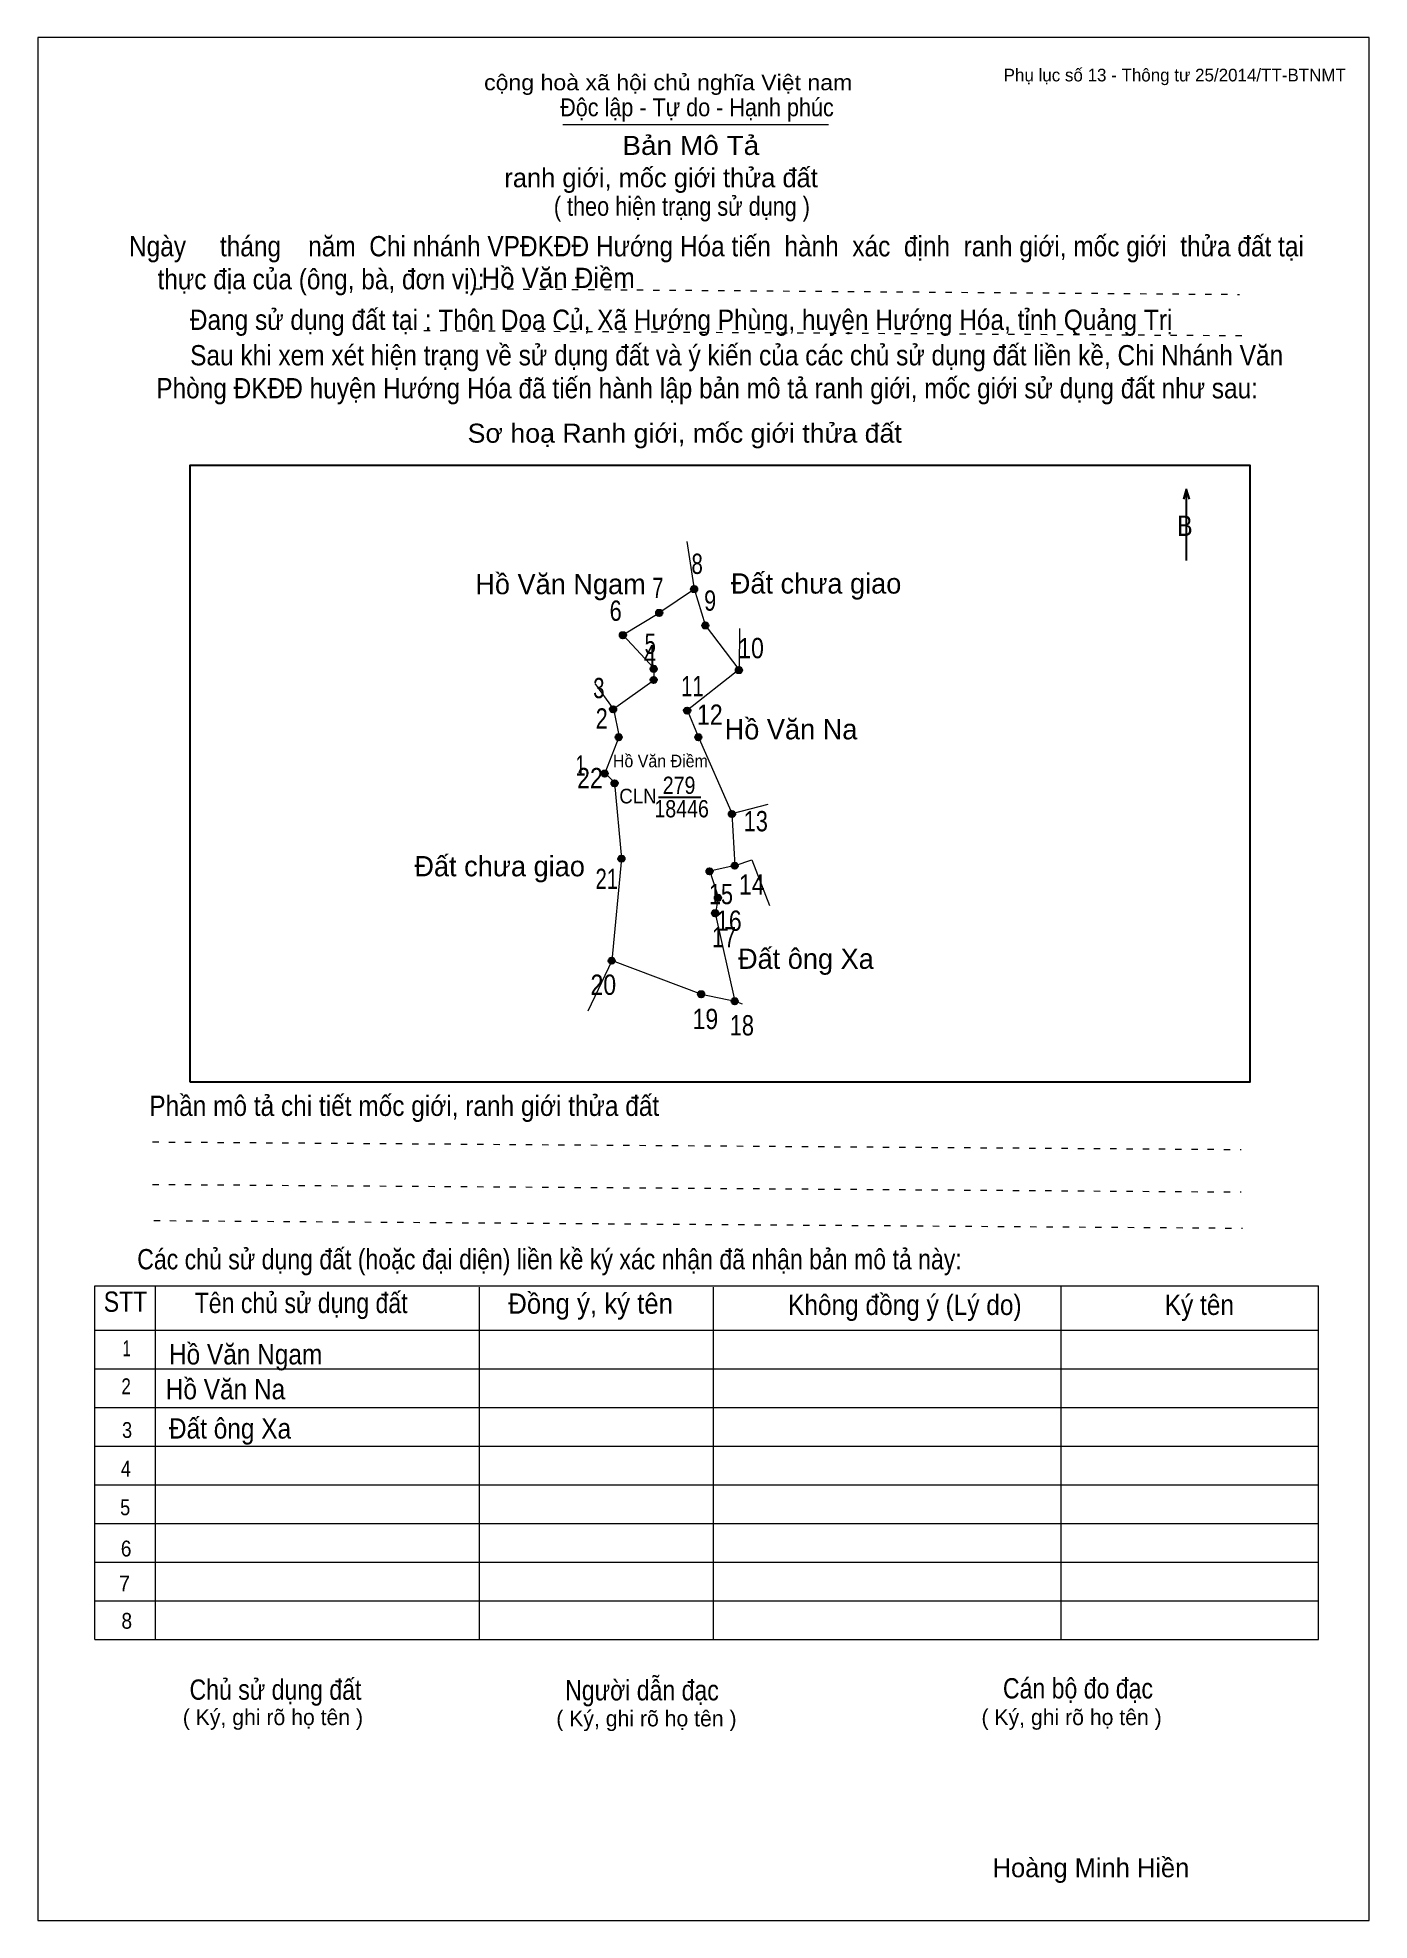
# Model space of a CAD drawing. Header units: centimetres. Extents: x 0 to 21, y 0 to 29.7.
import ezdxf
from ezdxf.enums import TextEntityAlignment as Align

# ---------------------------------------------------------------- set-up
doc = ezdxf.new("R2010")
doc.units = ezdxf.units.CM
doc.header["$LTSCALE"] = 0.13
doc.linetypes.add('DOTTED', pattern=[1.5, 0.3, -1.2])
for name, color, linetype, lineweight in [('1', 7, 'Continuous', 13), ('32', 7, 'Continuous', 25), ('33', 7, 'Continuous', 25), ('6', 7, 'Continuous', 13), ('62', 7, 'Continuous', 13)]:
    doc.layers.add(name, color=color, linetype=linetype, lineweight=lineweight)
for name, color, linetype in [('2', 7, 'Continuous'), ('34', 7, 'Continuous'), ('63', 7, 'Continuous')]:
    doc.layers.add(name, color=color, linetype=linetype)

msp = doc.modelspace()

# ---------------------------------------------------------------- hatches: boundary and pattern name
at = {"layer": '32'}
for points in [[(10.4025, 21, 1), (10.3025, 21, 1)], [(9.8517, 20.6254, 1), (9.7517, 20.6254, 1)], [(9.2788, 20.2729, 1), (9.1788, 20.2729, 1)], [(10.5788, 20.4271, 1), (10.4788, 20.4271, 1)], [(9.7636, 19.7441, 1), (9.6636, 19.7441, 1)], [(9.7636, 19.5678, 1), (9.6636, 19.5678, 1)], [(11.1076, 19.722, 1), (11.0076, 19.722, 1)], [(9.1246, 19.1051, 1), (9.0246, 19.1051, 1)], [(10.2924, 19.0831, 1), (10.1924, 19.0831, 1)], [(9.2127, 18.6644, 1), (9.1127, 18.6644, 1)], [(10.4686, 18.6644, 1), (10.3686, 18.6644, 1)], [(8.9924, 18.0915, 1), (8.8924, 18.0915, 1)], [(9.1466, 17.9373, 1), (9.0466, 17.9373, 1)], [(10.9975, 17.4525, 1), (10.8975, 17.4525, 1)], [(9.2568, 16.7475, 1), (9.1568, 16.7475, 1)], [(11.0415, 16.6373, 1), (10.9415, 16.6373, 1)], [(10.6449, 16.5492, 1), (10.5449, 16.5492, 1)], [(10.7771, 16.1305, 1), (10.6771, 16.1305, 1)], [(10.7331, 15.8881, 1), (10.6331, 15.8881, 1)], [(9.1025, 15.139, 1), (9.0025, 15.139, 1)], [(10.5127, 14.6102, 1), (10.4127, 14.6102, 1)], [(11.0415, 14.5, 1), (10.9415, 14.5, 1)]]:
    msp.add_hatch(color=256, dxfattribs=at).paths.add_polyline_path(points)

# ---------------------------------------------------------------- linework, layer by layer
at = {"layer": '1'}
msp.add_lwpolyline([(21, 0), (21, 29.7), (0, 29.7), (0, 0)], close=True, dxfattribs=at)
at = {"layer": '32'}
for centre in [(10.3525, 21), (9.8017, 20.6254), (9.2288, 20.2729), (10.5288, 20.4271), (9.7136, 19.7441), (9.7136, 19.5678), (11.0576, 19.722), (9.0746, 19.1051), (10.2424, 19.0831), (9.1627, 18.6644), (10.4186, 18.6644), (8.9424, 18.0915), (9.0966, 17.9373), (10.9475, 17.4525), (9.2068, 16.7475), (10.9915, 16.6373), (10.5949, 16.5492), (10.7271, 16.1305), (10.6831, 15.8881), (9.0525, 15.139), (10.4627, 14.6102), (10.9915, 14.5)]:
    msp.add_circle(centre, 0.05, dxfattribs=at)
at = {"layer": '33'}
msp.add_line((9.79, 17.72), (10.46, 17.72), dxfattribs=at)
at = {"layer": '6'}
for p, q in [((10.36, 21), (10.24, 21.75)), ((11.07, 20.38), (11.06, 19.73)), ((11.06, 19.73), (10.25, 19.09)), ((9.08, 19.11), (8.79, 19.51)), ((9.08, 19.11), (9.17, 18.67)), ((10.95, 17.46), (11.52, 17.61)), ((11, 16.64), (10.95, 17.46)), ((11, 14.5), (10.69, 15.89)), ((8.68, 14.35), (9.06, 15.14)), ((11, 14.5), (11.11, 14.46))]:
    msp.add_line(p, q, dxfattribs=at)
for points in [[(11.06, 19.73), (10.53, 20.43), (10.36, 21), (9.81, 20.63)], [(9.08, 19.11), (9.72, 19.57), (9.72, 19.75), (9.23, 20.28), (9.81, 20.63)], [(10.95, 17.46), (10.42, 18.67), (10.25, 19.09)], [(9.06, 15.14), (9.21, 16.75), (9.1, 17.94), (8.95, 18.1), (9.17, 18.67)], [(11, 16.64), (10.6, 16.55), (10.73, 16.14), (10.69, 15.89)], [(11, 16.64), (11.26, 16.73), (11.54, 16.01)], [(9.06, 15.14), (10.47, 14.61), (11, 14.5)]]:
    msp.add_lwpolyline(points, dxfattribs=at)
at = {"layer": '62'}
for p, q in [((8.28, 28.33), (12.47, 28.33)), ((0.9, 10.01), (20.2, 10.01)), ((0.9, 4.43), (0.9, 10.01)), ((1.86, 4.43), (1.86, 10.01)), ((6.97, 4.43), (6.97, 9.99)), ((10.66, 4.43), (10.66, 9.99)), ((16.14, 4.43), (16.14, 10.01)), ((20.2, 4.43), (20.2, 10.01)), ((0.9, 9.31), (20.2, 9.31)), ((0.9, 8.7), (20.2, 8.7)), ((0.9, 8.09), (20.2, 8.09)), ((0.9, 7.48), (20.2, 7.48)), ((0.9, 6.87), (20.2, 6.87)), ((0.9, 6.26), (20.2, 6.26)), ((0.9, 5.65), (20.2, 5.65)), ((0.9, 5.04), (20.2, 5.04)), ((0.9, 4.43), (20.2, 4.43))]:
    msp.add_line(p, q, dxfattribs=at)
at = {"layer": '62', "linetype": 'DOTTED'}
for p, q in [((6.89, 25.74), (18.95, 25.65)), ((6.09, 25.08), (19.04, 25)), ((1.81, 12.28), (18.98, 12.16)), ((1.81, 11.61), (18.98, 11.49)), ((1.83, 11.04), (19, 10.92))]:
    msp.add_line(p, q, dxfattribs=at)
at = {"layer": '62', "lineweight": 25}
for p, q in [((18.11, 22.58), (18.11, 21.45)), ((18.11, 22.57), (18.07, 22.42)), ((18.11, 22.57), (18.16, 22.42))]:
    msp.add_line(p, q, dxfattribs=at)
msp.add_lwpolyline([(2.4, 13.23), (19.12, 13.23), (19.12, 22.95), (2.4, 22.95)], close=True, dxfattribs=at)

# ---------------------------------------------------------------- texts
at = {"layer": '2', "width": 0.95}
msp.add_text('Hồ Văn Điềm', height=0.1982, dxfattribs=at).set_placement((9.82, 18.19), align=Align.CENTER)
at = {"layer": '32'}
for s, width, p in [('8', 0.75, (10.4, 21.24)), ('7', 0.75, (9.78, 20.86)), ('6', 0.8, (9.115, 20.5)), ('9', 0.8, (10.605, 20.66)), ('5', 0.75, (9.66, 19.98)), ('10', 0.85, (11.25, 19.91)), ('4', 0.8, (9.655, 19.8)), ('3', 0.75, (8.85, 19.28)), ('11', 0.75, (10.325, 19.31)), ('2', 0.8, (8.895, 18.8)), ('12', 0.85, (10.6, 18.86)), ('1', 0.65, (8.56, 18.06)), ('22', 0.85, (8.71, 17.86)), ('13', 0.8, (11.325, 17.18)), ('21', 0.75, (8.975, 16.27)), ('15', 0.8, (10.775, 16.03)), ('14', 0.85, (11.26, 16.18)), ('16', 0.85, (10.9, 15.61)), ('17', 0.8, (10.825, 15.35)), ('20', 0.85, (8.92, 14.6)), ('19', 0.85, (10.53, 14.06)), ('18', 0.8, (11.105, 13.96))]:
    msp.add_text(s, height=0.32, dxfattribs=dict(at, width=width)).set_placement(p, align=Align.CENTER)
at = {"layer": '33'}
for s, p in [('Hồ Văn Ngam', (8.245, 20.92)), ('Đất chưa giao', (12.275, 20.93)), ('Hồ Văn Na', (11.88, 18.63)), ('Đất chưa giao', (7.285, 16.47)), ('Đất ông Xa', (12.115, 15.01))]:
    msp.add_text(s, height=0.32, dxfattribs=at).set_placement(p, align=Align.CENTER)
at = {"layer": '33', "width": 0.95}
msp.add_text('CLN', height=0.2312, dxfattribs=at).set_placement((9.76, 17.62), align=Align.RIGHT)
at = {"layer": '33', "width": 0.85}
for s, p in [('279', (10.115, 17.77)), ('18446', (10.155, 17.4))]:
    msp.add_text(s, height=0.272, dxfattribs=at).set_placement(p, align=Align.CENTER)
at = {"layer": '34'}
for s, width, p in [('Hồ Văn Điềm', 0.95, (7, 25.75)), ('Hồ Văn Ngam', 0.9, (2.07, 8.77)), ('Hồ Văn Na', 0.9, (2.02, 8.22)), ('Đất ông Xa', 0.9, (2.07, 7.6))]:
    msp.add_text(s, height=0.32, dxfattribs=dict(at, width=width)).set_placement(p)
at = {"layer": '62'}
for s, height, width, p in [('cộng hoà xã hội chủ nghĩa Việt nam', 0.2474, 1.1, (7.04, 28.87)), ('Độc lập - Tự do - Hạnh phúc', 0.2828, 0.9, (8.24, 28.46)), ('Bản Mô Tả', 0.3, 1.1, (9.22, 27.85)), ('( theo hiện trạng sử dụng )', 0.3, 0.85, (8.14, 26.89)), ('Ngày     tháng    năm  Chi nhánh VPĐKĐĐ Hướng Hóa tiến  hành  xác  định  ranh giới, mốc giới  thửa đất tại ', 0.32, 0.9, (1.44, 26.25)), ('thực địa của (ông, bà, đơn vị): ', 0.32, 0.9, (1.89, 25.73)), ('Đang sử dụng đất tại : Thôn Doa Củ, Xã Hướng Phùng, huyện Hướng Hóa, tỉnh Quảng Trị', 0.32, 0.9, (2.4, 25.09)), ('     Sau khi xem xét hiện trạng về sử dụng đất và ý kiến của các chủ sử dụng đất liền kề, Chi Nhánh Văn ', 0.32, 0.9, (1.87, 24.53)), ('Phòng ĐKĐĐ huyện Hướng Hóa đã tiến hành lập bản mô tả ranh giới, mốc giới sử dụng đất như sau:', 0.32, 0.9, (1.87, 24.01)), ('Sơ hoạ Ranh giới, mốc giới thửa đất', 0.3, 1.05, (6.78, 23.31)), ('B', 0.32, 0.85, (17.97, 21.84)), ('Phần mô tả chi tiết mốc giới, ranh giới thửa đất ', 0.32, 0.9, (1.76, 12.69)), ('Các chủ sử dụng đất (hoặc đại diện) liền kề ký xác nhận đã nhận bản mô tả này:', 0.32, 0.85, (1.57, 10.27))]:
    msp.add_text(s, height=height, dxfattribs=dict(at, width=width)).set_placement(p)
msp.add_text('ranh giới, mốc giới thửa đất', height=0.3, dxfattribs=at).set_placement((7.36, 27.34))
for s, height, width, p in [('STT', 0.32, 0.85, (1.385, 9.6)), ('Tên chủ sử dụng đất', 0.32, 0.85, (4.155, 9.58)), ('Đồng ý, ký tên', 0.32, 0.95, (8.72, 9.57)), ('Không đồng ý (Lý do)', 0.32, 0.9, (13.675, 9.55)), ('Ký tên', 0.32, 0.9, (18.32, 9.55)), ('1', 0.25, 0.7, (1.405, 8.9)), ('2', 0.25, 0.8, (1.395, 8.3)), ('3', 0.25, 0.85, (1.41, 7.61)), ('4', 0.25, 0.85, (1.39, 7)), ('5', 0.25, 0.85, (1.38, 6.39)), ('6', 0.25, 0.9, (1.395, 5.74)), ('7', 0.25, 0.95, (1.37, 5.19)), ('8', 0.25, 0.9, (1.405, 4.6)), ('Người dẫn đạc', 0.32, 0.85, (9.53, 3.47)), ('Chủ sử dụng đất', 0.32, 0.85, (3.75, 3.48)), ('Cán bộ đo đạc', 0.32, 0.85, (16.405, 3.5))]:
    msp.add_text(s, height=height, dxfattribs=dict(at, width=width)).set_placement(p, align=Align.CENTER)
for p in [(3.71, 3.08), (9.6, 3.06), (16.305, 3.08)]:
    msp.add_text('( Ký, ghi rõ họ tên )', height=0.25, dxfattribs=at).set_placement(p, align=Align.CENTER)
at = {"layer": '63'}
msp.add_text('Phụ lục số 13 - Thông tư 25/2014/TT-BTNMT', height=0.2, dxfattribs=at).set_placement((20.63, 29.01), align=Align.RIGHT)
msp.add_text('Hoàng Minh Hiền', height=0.3, dxfattribs=at).set_placement((16.61, 0.68), align=Align.CENTER)

doc.saveas('drawing.dxf')
